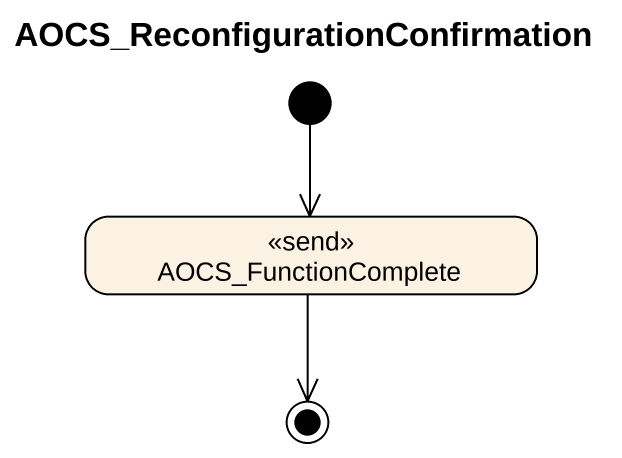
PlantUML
@startuml
title AOCS_ReconfigurationConfirmation
hide empty description
state AOCS_FunctionComplete <<send>>
[*] --> AOCS_FunctionComplete
AOCS_FunctionComplete --> [*]
@enduml
